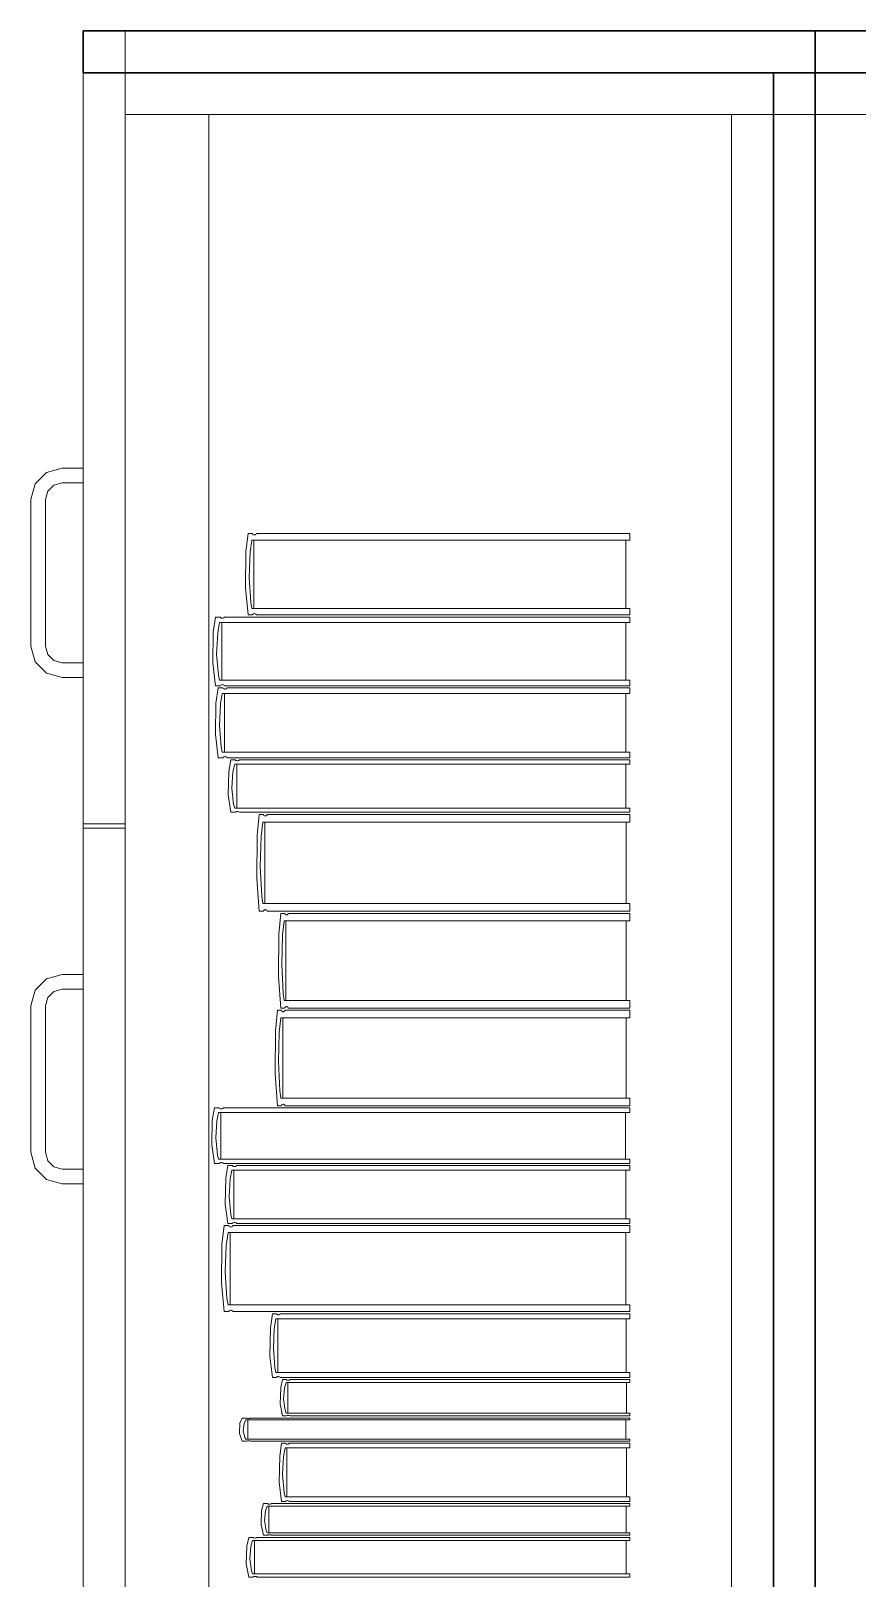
# Model space of a CAD drawing. Header units: inches. Extents: x -19 to 5698, y -728 to 92.
# Drawn here: x 299.331 to 299.726, y 10.593 to 11.332 of the extents above; entities that cross this region are included whole.
import ezdxf

# ---------------------------------------------------------------- set-up
doc = ezdxf.new("R2010")
doc.units = ezdxf.units.IN
doc.header["$MEASUREMENT"] = 0
doc.set_wipeout_variables(frame=1)
doc.linetypes.add('Wipeout_Contour', pattern=[1, 0, -1])
doc.layers.add('Interior - Mobiliario', color=7, linetype='Continuous')

msp = doc.modelspace()

# ---------------------------------------------------------------- linework, layer by layer
at = {"layer": 'Interior - Mobiliario', "color": 175, "linetype": 'Continuous', "lineweight": 13}
for p, q in [((299.68631, 11.31227), (299.37631, 11.31227)), ((299.37631, 11.31227), (299.37631, 9.85227)), ((299.68631, 9.85227), (299.68631, 11.31227)), ((299.41631, 11.29227), (299.37631, 11.29227)), ((299.37631, 11.29227), (299.37631, 9.87227)), ((299.66631, 11.29227), (299.41631, 11.29227)), ((299.41631, 9.87227), (299.41631, 11.29227)), ((299.66631, 11.29227), (299.66631, 9.87227)), ((299.33881, 11.12126), (299.34631, 11.12327)), ((299.34631, 11.12327), (299.35631, 11.12327)), ((299.35631, 11.12327), (299.35631, 11.11627)), ((299.33131, 11.10827), (299.33332, 11.11577)), ((299.33332, 11.11577), (299.33881, 11.12126)), ((299.34231, 11.1152), (299.33938, 11.11227)), ((299.34631, 11.11627), (299.34231, 11.1152)), ((299.35631, 11.11627), (299.34631, 11.11627)), ((299.33131, 11.03827), (299.33131, 11.10827)), ((299.33938, 11.11227), (299.33831, 11.10827)), ((299.33831, 11.10827), (299.33831, 11.03827)), ((299.43512, 11.092), (299.43412, 11.08347)), ((299.4371, 11.092), (299.43512, 11.092)), ((299.43611, 11.08306), (299.43694, 11.08889)), ((299.43694, 11.08889), (299.61765, 11.08889)), ((299.4372, 11.09184), (299.4371, 11.092)), ((299.43744, 11.09161), (299.4372, 11.09184)), ((299.43769, 11.09144), (299.43744, 11.09161)), ((299.43795, 11.09136), (299.43769, 11.09144)), ((299.43786, 11.08889), (299.43786, 11.05623)), ((299.43822, 11.09135), (299.43795, 11.09136)), ((299.43849, 11.09142), (299.43822, 11.09135)), ((299.43874, 11.09157), (299.43849, 11.09142)), ((299.43898, 11.09179), (299.43874, 11.09157)), ((299.43913, 11.092), (299.43898, 11.09179)), ((299.61765, 11.092), (299.43913, 11.092)), ((299.61582, 11.05623), (299.61582, 11.08889)), ((299.61765, 11.08889), (299.61765, 11.092)), ((299.43412, 11.08347), (299.43389, 11.06609)), ((299.43564, 11.0711), (299.43611, 11.08306)), ((299.4364, 11.05918), (299.43564, 11.0711)), ((299.43389, 11.06609), (299.43512, 11.05312)), ((299.43694, 11.05623), (299.4364, 11.05918)), ((299.61765, 11.05623), (299.43694, 11.05623)), ((299.61765, 11.05312), (299.61765, 11.05623)), ((299.41954, 11.05212), (299.41846, 11.04492)), ((299.42169, 11.05212), (299.41954, 11.05212)), ((299.42061, 11.04457), (299.42152, 11.04949)), ((299.42152, 11.04949), (299.61765, 11.04949)), ((299.4218, 11.052), (299.42169, 11.05212)), ((299.42205, 11.0518), (299.4218, 11.052)), ((299.42233, 11.05166), (299.42205, 11.0518)), ((299.42261, 11.05158), (299.42233, 11.05166)), ((299.42251, 11.04949), (299.42251, 11.02188)), ((299.4229, 11.05157), (299.42261, 11.05158)), ((299.42319, 11.05163), (299.4229, 11.05157)), ((299.42347, 11.05176), (299.42319, 11.05163)), ((299.42372, 11.05195), (299.42347, 11.05176)), ((299.42389, 11.05212), (299.42372, 11.05195)), ((299.61765, 11.05212), (299.42389, 11.05212)), ((299.43512, 11.05312), (299.4371, 11.05312)), ((299.4371, 11.05312), (299.43725, 11.05333)), ((299.43725, 11.05333), (299.43749, 11.05355)), ((299.43749, 11.05355), (299.43774, 11.0537)), ((299.43774, 11.0537), (299.43801, 11.05377)), ((299.43801, 11.05377), (299.43828, 11.05376)), ((299.43828, 11.05376), (299.43854, 11.05368)), ((299.43854, 11.05368), (299.43879, 11.05351)), ((299.43879, 11.05351), (299.43902, 11.05327)), ((299.43902, 11.05327), (299.43913, 11.05312)), ((299.43913, 11.05312), (299.61765, 11.05312)), ((299.61567, 11.02188), (299.61567, 11.04949)), ((299.61765, 11.04949), (299.61765, 11.05212)), ((299.41846, 11.04492), (299.41821, 11.03022)), ((299.42011, 11.03445), (299.42061, 11.04457)), ((299.33332, 11.03077), (299.33131, 11.03827)), ((299.33831, 11.03827), (299.33938, 11.03427)), ((299.33938, 11.03427), (299.34231, 11.03134)), ((299.42093, 11.02438), (299.42011, 11.03445)), ((299.33881, 11.02528), (299.33332, 11.03077)), ((299.34231, 11.03134), (299.34631, 11.03027)), ((299.34631, 11.03027), (299.35631, 11.03027)), ((299.35631, 11.03027), (299.35631, 11.02327)), ((299.41821, 11.03022), (299.41954, 11.01925)), ((299.34631, 11.02327), (299.33881, 11.02528)), ((299.35631, 11.02327), (299.34631, 11.02327)), ((299.41954, 11.01925), (299.42169, 11.01925)), ((299.42152, 11.02188), (299.42093, 11.02438)), ((299.61765, 11.02188), (299.42152, 11.02188)), ((299.42169, 11.01925), (299.42186, 11.01943)), ((299.42186, 11.01943), (299.42211, 11.01962)), ((299.42211, 11.01962), (299.42239, 11.01974)), ((299.42239, 11.01974), (299.42268, 11.0198)), ((299.42268, 11.0198), (299.42297, 11.0198)), ((299.42297, 11.0198), (299.42325, 11.01972)), ((299.42325, 11.01972), (299.42353, 11.01958)), ((299.42353, 11.01958), (299.42378, 11.01938)), ((299.42378, 11.01938), (299.42389, 11.01925)), ((299.42389, 11.01925), (299.61765, 11.01925)), ((299.61765, 11.01925), (299.61765, 11.02188)), ((299.42085, 11.01825), (299.41977, 11.01093)), ((299.42299, 11.01825), (299.42085, 11.01825)), ((299.42191, 11.01058), (299.42282, 11.01558)), ((299.42282, 11.01558), (299.61765, 11.01558)), ((299.4231, 11.01813), (299.42299, 11.01825)), ((299.42335, 11.01792), (299.4231, 11.01813)), ((299.42362, 11.01778), (299.42335, 11.01792)), ((299.4239, 11.0177), (299.42362, 11.01778)), ((299.4238, 11.01558), (299.4238, 10.98753)), ((299.42419, 11.0177), (299.4239, 11.0177)), ((299.42448, 11.01776), (299.42419, 11.0177)), ((299.42475, 11.01788), (299.42448, 11.01776)), ((299.42501, 11.01808), (299.42475, 11.01788)), ((299.42517, 11.01825), (299.42501, 11.01808)), ((299.61765, 11.01825), (299.42517, 11.01825)), ((299.61568, 10.98753), (299.61568, 11.01558)), ((299.61765, 11.01558), (299.61765, 11.01825)), ((299.41977, 11.01093), (299.41953, 10.996)), ((299.42141, 11.0003), (299.42191, 11.01058)), ((299.42223, 10.99006), (299.42141, 11.0003)), ((299.41953, 10.996), (299.42085, 10.98486)), ((299.42282, 10.98753), (299.42223, 10.99006)), ((299.42085, 10.98486), (299.42299, 10.98486)), ((299.61765, 10.98753), (299.42282, 10.98753)), ((299.42299, 10.98486), (299.42315, 10.98504)), ((299.42315, 10.98504), (299.4234, 10.98523)), ((299.4234, 10.98523), (299.42368, 10.98536)), ((299.42368, 10.98536), (299.42397, 10.98542)), ((299.42397, 10.98542), (299.42426, 10.98541)), ((299.42426, 10.98541), (299.42454, 10.98533)), ((299.42454, 10.98533), (299.42481, 10.98519)), ((299.42481, 10.98519), (299.42506, 10.98499)), ((299.42506, 10.98499), (299.42517, 10.98486)), ((299.42517, 10.98486), (299.61765, 10.98486)), ((299.42689, 10.98386), (299.42585, 10.97836)), ((299.42897, 10.98386), (299.42689, 10.98386)), ((299.42792, 10.9781), (299.4288, 10.98185)), ((299.4288, 10.98185), (299.61765, 10.98185)), ((299.42907, 10.98376), (299.42897, 10.98386)), ((299.42931, 10.98361), (299.42907, 10.98376)), ((299.42957, 10.9835), (299.42931, 10.98361)), ((299.42985, 10.98345), (299.42957, 10.9835)), ((299.42975, 10.98185), (299.42975, 10.9608)), ((299.43013, 10.98344), (299.42985, 10.98345)), ((299.43041, 10.98349), (299.43013, 10.98344)), ((299.43068, 10.98358), (299.43041, 10.98349)), ((299.43092, 10.98372), (299.43068, 10.98358)), ((299.43108, 10.98386), (299.43092, 10.98372)), ((299.61765, 10.98386), (299.43108, 10.98386)), ((299.61574, 10.9608), (299.61574, 10.98185)), ((299.61765, 10.98486), (299.61765, 10.98753)), ((299.61765, 10.98185), (299.61765, 10.98386)), ((299.42585, 10.97836), (299.42561, 10.96716)), ((299.42744, 10.97039), (299.42792, 10.9781)), ((299.42561, 10.96716), (299.42689, 10.9588)), ((299.42823, 10.96271), (299.42744, 10.97039)), ((299.4288, 10.9608), (299.42823, 10.96271)), ((299.61765, 10.9608), (299.4288, 10.9608)), ((299.61765, 10.9588), (299.61765, 10.9608)), ((299.35631, 10.95327), (299.37631, 10.95327)), ((299.42689, 10.9588), (299.42897, 10.9588)), ((299.42897, 10.9588), (299.42912, 10.95893)), ((299.42912, 10.95893), (299.42937, 10.95908)), ((299.42937, 10.95908), (299.42964, 10.95917)), ((299.42964, 10.95917), (299.42991, 10.95922)), ((299.42991, 10.95922), (299.43019, 10.95921)), ((299.43019, 10.95921), (299.43047, 10.95916)), ((299.43047, 10.95916), (299.43073, 10.95905)), ((299.43073, 10.95905), (299.43097, 10.9589)), ((299.43097, 10.9589), (299.43108, 10.9588)), ((299.43108, 10.9588), (299.61765, 10.9588)), ((299.44046, 10.9578), (299.43949, 10.94764)), ((299.44238, 10.9578), (299.44046, 10.9578)), ((299.44141, 10.94716), (299.44223, 10.9541)), ((299.44223, 10.9541), (299.61765, 10.9541)), ((299.44248, 10.95762), (299.44238, 10.9578)), ((299.4427, 10.95734), (299.44248, 10.95762)), ((299.44295, 10.95714), (299.4427, 10.95734)), ((299.4432, 10.95704), (299.44295, 10.95714)), ((299.44311, 10.9541), (299.44311, 10.9152)), ((299.44347, 10.95703), (299.4432, 10.95704)), ((299.44372, 10.95711), (299.44347, 10.95703)), ((299.44397, 10.95729), (299.44372, 10.95711)), ((299.4442, 10.95755), (299.44397, 10.95729)), ((299.44434, 10.9578), (299.4442, 10.95755)), ((299.61765, 10.9578), (299.44434, 10.9578)), ((299.61588, 10.9152), (299.61588, 10.9541)), ((299.61765, 10.9541), (299.61765, 10.9578)), ((299.35631, 10.59227), (299.35631, 10.95127)), ((299.35631, 10.95127), (299.37631, 10.95127)), ((299.37631, 10.59227), (299.37631, 10.95127)), ((299.43949, 10.94764), (299.43927, 10.92693)), ((299.44096, 10.93291), (299.44141, 10.94716)), ((299.4417, 10.91871), (299.44096, 10.93291)), ((299.43927, 10.92693), (299.44046, 10.91149)), ((299.44223, 10.9152), (299.4417, 10.91871)), ((299.61765, 10.9152), (299.44223, 10.9152)), ((299.61765, 10.91149), (299.61765, 10.9152)), ((299.44046, 10.91149), (299.44238, 10.91149)), ((299.44238, 10.91149), (299.44253, 10.91174)), ((299.44253, 10.91174), (299.44276, 10.912)), ((299.44276, 10.912), (299.443, 10.91218)), ((299.443, 10.91218), (299.44326, 10.91227)), ((299.44326, 10.91227), (299.44352, 10.91225)), ((299.44352, 10.91225), (299.44378, 10.91215)), ((299.44378, 10.91215), (299.44402, 10.91195)), ((299.44402, 10.91195), (299.44425, 10.91167)), ((299.44425, 10.91167), (299.44434, 10.91149)), ((299.44434, 10.91149), (299.61765, 10.91149)), ((299.45073, 10.91049), (299.44982, 10.90056)), ((299.45254, 10.91049), (299.45073, 10.91049)), ((299.45264, 10.91032), (299.45254, 10.91049)), ((299.45285, 10.91004), (299.45264, 10.91032)), ((299.45308, 10.90985), (299.45285, 10.91004)), ((299.45332, 10.90975), (299.45308, 10.90985)), ((299.45356, 10.90973), (299.45332, 10.90975)), ((299.45381, 10.90982), (299.45356, 10.90973)), ((299.45404, 10.90999), (299.45381, 10.90982)), ((299.45425, 10.91025), (299.45404, 10.90999)), ((299.45439, 10.91049), (299.45425, 10.91025)), ((299.61765, 10.91049), (299.45439, 10.91049)), ((299.61765, 10.90687), (299.61765, 10.91049)), ((299.44982, 10.90056), (299.44961, 10.88031)), ((299.45163, 10.90009), (299.4524, 10.90687)), ((299.4524, 10.90687), (299.61765, 10.90687)), ((299.45323, 10.90687), (299.45323, 10.86883)), ((299.61598, 10.86883), (299.61598, 10.90687)), ((299.45121, 10.88615), (299.45163, 10.90009)), ((299.4519, 10.87226), (299.45121, 10.88615)), ((299.33881, 10.87926), (299.33332, 10.87377)), ((299.34631, 10.88127), (299.33881, 10.87926)), ((299.35631, 10.88127), (299.34631, 10.88127)), ((299.35631, 10.87427), (299.35631, 10.88127)), ((299.44961, 10.88031), (299.45073, 10.86521)), ((299.33332, 10.87377), (299.33131, 10.86627)), ((299.33938, 10.87027), (299.34231, 10.8732)), ((299.34231, 10.8732), (299.34631, 10.87427)), ((299.34631, 10.87427), (299.35631, 10.87427)), ((299.4524, 10.86883), (299.4519, 10.87226)), ((299.33131, 10.86627), (299.33131, 10.79627)), ((299.33831, 10.86627), (299.33938, 10.87027)), ((299.33831, 10.79627), (299.33831, 10.86627)), ((299.44916, 10.86421), (299.44824, 10.85418)), ((299.45099, 10.86421), (299.44916, 10.86421)), ((299.45073, 10.86521), (299.45254, 10.86521)), ((299.45108, 10.86403), (299.45099, 10.86421)), ((299.4513, 10.86375), (299.45108, 10.86403)), ((299.45153, 10.86356), (299.4513, 10.86375)), ((299.45177, 10.86345), (299.45153, 10.86356)), ((299.45202, 10.86344), (299.45177, 10.86345)), ((299.45227, 10.86353), (299.45202, 10.86344)), ((299.4525, 10.8637), (299.45227, 10.86353)), ((299.61765, 10.86883), (299.4524, 10.86883)), ((299.45272, 10.86396), (299.4525, 10.8637)), ((299.45254, 10.86521), (299.45268, 10.86545)), ((299.45268, 10.86545), (299.4529, 10.86571)), ((299.45286, 10.86421), (299.45272, 10.86396)), ((299.61765, 10.86421), (299.45286, 10.86421)), ((299.4529, 10.86571), (299.45313, 10.86588)), ((299.45313, 10.86588), (299.45337, 10.86596)), ((299.45337, 10.86596), (299.45362, 10.86595)), ((299.45362, 10.86595), (299.45386, 10.86585)), ((299.45386, 10.86585), (299.45409, 10.86566)), ((299.45409, 10.86566), (299.4543, 10.86538)), ((299.4543, 10.86538), (299.45439, 10.86521)), ((299.45439, 10.86521), (299.61765, 10.86521)), ((299.61765, 10.86521), (299.61765, 10.86883)), ((299.61765, 10.86055), (299.61765, 10.86421)), ((299.45007, 10.8537), (299.45084, 10.86055)), ((299.45084, 10.86055), (299.61765, 10.86055)), ((299.45169, 10.86055), (299.45169, 10.82214)), ((299.61597, 10.82214), (299.61597, 10.86055)), ((299.44824, 10.85418), (299.44803, 10.83373)), ((299.44964, 10.83963), (299.45007, 10.8537)), ((299.44803, 10.83373), (299.44916, 10.81848)), ((299.45035, 10.82561), (299.44964, 10.83963)), ((299.45084, 10.82214), (299.45035, 10.82561)), ((299.61765, 10.82214), (299.45084, 10.82214)), ((299.45113, 10.81873), (299.45135, 10.81899)), ((299.45135, 10.81899), (299.45158, 10.81916)), ((299.45158, 10.81916), (299.45183, 10.81924)), ((299.45183, 10.81924), (299.45208, 10.81923)), ((299.45208, 10.81923), (299.45232, 10.81913)), ((299.45232, 10.81913), (299.45255, 10.81894)), ((299.45255, 10.81894), (299.45276, 10.81866)), ((299.61765, 10.81848), (299.61765, 10.82214)), ((299.41799, 10.81165), (299.41774, 10.79977)), ((299.41908, 10.81748), (299.41799, 10.81165)), ((299.42123, 10.81748), (299.41908, 10.81748)), ((299.42015, 10.81138), (299.42106, 10.81535)), ((299.42106, 10.81535), (299.61765, 10.81535)), ((299.42134, 10.81738), (299.42123, 10.81748)), ((299.4216, 10.81722), (299.42134, 10.81738)), ((299.42187, 10.8171), (299.4216, 10.81722)), ((299.42216, 10.81704), (299.42187, 10.8171)), ((299.42205, 10.81535), (299.42205, 10.79304)), ((299.42245, 10.81704), (299.42216, 10.81704)), ((299.42274, 10.81708), (299.42245, 10.81704)), ((299.42301, 10.81719), (299.42274, 10.81708)), ((299.42327, 10.81734), (299.42301, 10.81719)), ((299.42343, 10.81748), (299.42327, 10.81734)), ((299.61765, 10.81748), (299.42343, 10.81748)), ((299.44916, 10.81848), (299.45099, 10.81848)), ((299.45099, 10.81848), (299.45113, 10.81873)), ((299.45276, 10.81866), (299.45286, 10.81848)), ((299.45286, 10.81848), (299.61765, 10.81848)), ((299.61566, 10.79304), (299.61566, 10.81535)), ((299.61765, 10.81535), (299.61765, 10.81748)), ((299.41964, 10.8032), (299.42015, 10.81138)), ((299.41774, 10.79977), (299.41908, 10.79091)), ((299.42047, 10.79505), (299.41964, 10.8032)), ((299.33131, 10.79627), (299.33332, 10.78877)), ((299.33938, 10.79227), (299.33831, 10.79627)), ((299.34231, 10.78934), (299.33938, 10.79227)), ((299.34631, 10.78827), (299.34231, 10.78934)), ((299.41908, 10.79091), (299.42123, 10.79091)), ((299.42106, 10.79304), (299.42047, 10.79505)), ((299.61765, 10.79304), (299.42106, 10.79304)), ((299.42123, 10.79091), (299.4214, 10.79105)), ((299.4214, 10.79105), (299.42165, 10.7912)), ((299.42165, 10.7912), (299.42193, 10.79131)), ((299.42193, 10.79131), (299.42222, 10.79135)), ((299.42222, 10.79135), (299.42251, 10.79135)), ((299.42251, 10.79135), (299.4228, 10.79129)), ((299.4228, 10.79129), (299.42307, 10.79117)), ((299.42307, 10.79117), (299.42332, 10.79101)), ((299.42332, 10.79101), (299.42343, 10.79091)), ((299.42343, 10.79091), (299.61765, 10.79091)), ((299.42549, 10.78991), (299.42444, 10.78384)), ((299.42758, 10.78991), (299.42549, 10.78991)), ((299.42769, 10.7898), (299.42758, 10.78991)), ((299.42793, 10.78963), (299.42769, 10.7898)), ((299.4282, 10.78952), (299.42793, 10.78963)), ((299.42847, 10.78945), (299.4282, 10.78952)), ((299.42876, 10.78945), (299.42847, 10.78945)), ((299.42904, 10.7895), (299.42876, 10.78945)), ((299.4293, 10.7896), (299.42904, 10.7895)), ((299.42955, 10.78976), (299.4293, 10.7896)), ((299.42971, 10.78991), (299.42955, 10.78976)), ((299.61765, 10.78991), (299.42971, 10.78991)), ((299.61765, 10.79091), (299.61765, 10.79304)), ((299.61765, 10.7877), (299.61765, 10.78991)), ((299.33332, 10.78877), (299.33881, 10.78328)), ((299.33881, 10.78328), (299.34631, 10.78127)), ((299.35631, 10.78827), (299.34631, 10.78827)), ((299.35631, 10.78127), (299.35631, 10.78827)), ((299.42444, 10.78384), (299.4242, 10.77147)), ((299.42604, 10.77504), (299.42653, 10.78355)), ((299.42653, 10.78355), (299.42741, 10.7877)), ((299.42741, 10.7877), (299.61765, 10.7877)), ((299.42838, 10.7877), (299.42838, 10.76445)), ((299.61573, 10.76445), (299.61573, 10.7877)), ((299.34631, 10.78127), (299.35631, 10.78127)), ((299.42684, 10.76655), (299.42604, 10.77504)), ((299.4242, 10.77147), (299.42549, 10.76224)), ((299.42365, 10.76124), (299.42259, 10.75222)), ((299.42576, 10.76124), (299.42365, 10.76124)), ((299.42549, 10.76224), (299.42758, 10.76224)), ((299.42587, 10.76108), (299.42576, 10.76124)), ((299.42611, 10.76083), (299.42587, 10.76108)), ((299.42638, 10.76066), (299.42611, 10.76083)), ((299.42666, 10.76056), (299.42638, 10.76066)), ((299.42695, 10.76055), (299.42666, 10.76056)), ((299.42741, 10.76445), (299.42684, 10.76655)), ((299.42723, 10.76063), (299.42695, 10.76055)), ((299.4275, 10.76078), (299.42723, 10.76063)), ((299.61765, 10.76445), (299.42741, 10.76445)), ((299.42775, 10.76102), (299.4275, 10.76078)), ((299.42758, 10.76224), (299.42774, 10.76239)), ((299.42774, 10.76239), (299.42799, 10.76255)), ((299.42791, 10.76124), (299.42775, 10.76102)), ((299.61765, 10.76124), (299.42791, 10.76124)), ((299.42799, 10.76255), (299.42826, 10.76265)), ((299.42826, 10.76265), (299.42854, 10.7627)), ((299.42854, 10.7627), (299.42882, 10.7627)), ((299.42882, 10.7627), (299.4291, 10.76263)), ((299.4291, 10.76263), (299.42936, 10.76252)), ((299.42936, 10.76252), (299.4296, 10.76235)), ((299.4296, 10.76235), (299.42971, 10.76224)), ((299.42971, 10.76224), (299.61765, 10.76224)), ((299.61765, 10.76224), (299.61765, 10.76445)), ((299.61765, 10.75795), (299.61765, 10.76124)), ((299.4247, 10.75179), (299.42559, 10.75795)), ((299.42559, 10.75795), (299.61765, 10.75795)), ((299.42656, 10.75795), (299.42656, 10.7234)), ((299.61571, 10.7234), (299.61571, 10.75795)), ((299.42259, 10.75222), (299.42235, 10.73382)), ((299.42421, 10.73913), (299.4247, 10.75179)), ((299.42502, 10.72652), (299.42421, 10.73913)), ((299.42235, 10.73382), (299.42365, 10.72011)), ((299.42559, 10.7234), (299.42502, 10.72652)), ((299.61765, 10.7234), (299.42559, 10.7234)), ((299.61765, 10.72011), (299.61765, 10.7234)), ((299.42365, 10.72011), (299.42576, 10.72011)), ((299.42576, 10.72011), (299.42592, 10.72033)), ((299.42592, 10.72033), (299.42617, 10.72056)), ((299.42617, 10.72056), (299.42644, 10.72072)), ((299.42644, 10.72072), (299.42672, 10.72079)), ((299.42672, 10.72079), (299.42701, 10.72078)), ((299.42701, 10.72078), (299.42729, 10.72069)), ((299.42729, 10.72069), (299.42756, 10.72052)), ((299.42756, 10.72052), (299.4278, 10.72027)), ((299.4278, 10.72027), (299.42791, 10.72011)), ((299.42791, 10.72011), (299.61765, 10.72011)), ((299.44676, 10.71911), (299.44582, 10.71241)), ((299.44862, 10.71911), (299.44676, 10.71911)), ((299.44768, 10.7121), (299.44847, 10.71666)), ((299.44847, 10.71666), (299.61765, 10.71666)), ((299.44871, 10.71899), (299.44862, 10.71911)), ((299.44893, 10.7188), (299.44871, 10.71899)), ((299.44916, 10.71867), (299.44893, 10.7188)), ((299.44941, 10.7186), (299.44916, 10.71867)), ((299.44932, 10.71666), (299.44932, 10.69104)), ((299.44966, 10.7186), (299.44941, 10.7186)), ((299.44991, 10.71865), (299.44966, 10.7186)), ((299.45015, 10.71877), (299.44991, 10.71865)), ((299.45037, 10.71894), (299.45015, 10.71877)), ((299.45051, 10.71911), (299.45037, 10.71894)), ((299.61765, 10.71911), (299.45051, 10.71911)), ((299.61594, 10.69104), (299.61594, 10.71666)), ((299.61765, 10.71666), (299.61765, 10.71911)), ((299.44582, 10.71241), (299.44561, 10.69877)), ((299.44725, 10.70271), (299.44768, 10.7121)), ((299.44796, 10.69335), (299.44725, 10.70271)), ((299.44561, 10.69877), (299.44676, 10.6886)), ((299.44847, 10.69104), (299.44796, 10.69335)), ((299.44676, 10.6886), (299.44862, 10.6886)), ((299.61765, 10.69104), (299.44847, 10.69104)), ((299.44862, 10.6886), (299.44876, 10.68876)), ((299.44876, 10.68876), (299.44898, 10.68894)), ((299.44898, 10.68894), (299.44922, 10.68905)), ((299.44922, 10.68905), (299.44946, 10.68911)), ((299.44946, 10.68911), (299.44972, 10.6891)), ((299.44972, 10.6891), (299.44996, 10.68903)), ((299.44996, 10.68903), (299.4502, 10.6889)), ((299.4502, 10.6889), (299.45041, 10.68872)), ((299.45041, 10.68872), (299.45051, 10.6886)), ((299.45051, 10.6886), (299.61765, 10.6886)), ((299.45163, 10.6876), (299.45072, 10.68379)), ((299.45344, 10.6876), (299.45163, 10.6876)), ((299.45253, 10.68361), (299.45329, 10.68621)), ((299.45329, 10.68621), (299.61765, 10.68621)), ((299.45353, 10.68753), (299.45344, 10.6876)), ((299.45374, 10.68742), (299.45353, 10.68753)), ((299.45397, 10.68735), (299.45374, 10.68742)), ((299.45421, 10.68731), (299.45397, 10.68735)), ((299.45412, 10.68621), (299.45412, 10.67163)), ((299.45445, 10.68731), (299.45421, 10.68731)), ((299.45469, 10.68734), (299.45445, 10.68731)), ((299.45492, 10.6874), (299.45469, 10.68734)), ((299.45514, 10.6875), (299.45492, 10.6874)), ((299.45528, 10.6876), (299.45514, 10.6875)), ((299.61765, 10.6876), (299.45528, 10.6876)), ((299.61599, 10.67163), (299.61599, 10.68621)), ((299.61765, 10.6886), (299.61765, 10.69104)), ((299.61765, 10.68621), (299.61765, 10.6876)), ((299.45072, 10.68379), (299.45052, 10.67603)), ((299.45211, 10.67826), (299.45253, 10.68361)), ((299.45052, 10.67603), (299.45163, 10.67024)), ((299.4528, 10.67294), (299.45211, 10.67826)), ((299.45329, 10.67163), (299.4528, 10.67294)), ((299.61765, 10.67163), (299.45329, 10.67163)), ((299.61765, 10.67024), (299.61765, 10.67163)), ((299.43123, 10.66682), (299.431, 10.6619)), ((299.43225, 10.66924), (299.43123, 10.66682)), ((299.43426, 10.66924), (299.43225, 10.66924)), ((299.43278, 10.66332), (299.43325, 10.66671)), ((299.43325, 10.66671), (299.4341, 10.66836)), ((299.4341, 10.66836), (299.61765, 10.66836)), ((299.43437, 10.66919), (299.43426, 10.66924)), ((299.4346, 10.66913), (299.43437, 10.66919)), ((299.43486, 10.66908), (299.4346, 10.66913)), ((299.43512, 10.66905), (299.43486, 10.66908)), ((299.43503, 10.66836), (299.43503, 10.6591)), ((299.4354, 10.66905), (299.43512, 10.66905)), ((299.43567, 10.66907), (299.4354, 10.66905)), ((299.43593, 10.66911), (299.43567, 10.66907)), ((299.43617, 10.66918), (299.43593, 10.66911)), ((299.43632, 10.66924), (299.43617, 10.66918)), ((299.61765, 10.66924), (299.43632, 10.66924)), ((299.45163, 10.67024), (299.45344, 10.67024)), ((299.45344, 10.67024), (299.45357, 10.67033)), ((299.45357, 10.67033), (299.45379, 10.67043)), ((299.45379, 10.67043), (299.45402, 10.67049)), ((299.45402, 10.67049), (299.45426, 10.67053)), ((299.45426, 10.67053), (299.45451, 10.67052)), ((299.45451, 10.67052), (299.45475, 10.67048)), ((299.45475, 10.67048), (299.45497, 10.67041)), ((299.45497, 10.67041), (299.45518, 10.6703)), ((299.45518, 10.6703), (299.45528, 10.67024)), ((299.45528, 10.67024), (299.61765, 10.67024)), ((299.6158, 10.6591), (299.6158, 10.66836)), ((299.61765, 10.66836), (299.61765, 10.66924)), ((299.431, 10.6619), (299.43225, 10.65822)), ((299.43225, 10.65822), (299.43426, 10.65822)), ((299.43355, 10.65994), (299.43278, 10.66332)), ((299.4341, 10.6591), (299.43355, 10.65994)), ((299.61765, 10.6591), (299.4341, 10.6591)), ((299.43426, 10.65822), (299.43442, 10.65828)), ((299.43442, 10.65828), (299.43466, 10.65834)), ((299.43466, 10.65834), (299.43491, 10.65839)), ((299.43491, 10.65839), (299.43518, 10.65841)), ((299.43518, 10.65841), (299.43546, 10.6584)), ((299.43546, 10.6584), (299.43573, 10.65838)), ((299.43573, 10.65838), (299.43598, 10.65833)), ((299.43598, 10.65833), (299.43621, 10.65827)), ((299.43621, 10.65827), (299.43632, 10.65822)), ((299.43632, 10.65822), (299.61765, 10.65822)), ((299.45117, 10.65722), (299.45026, 10.65111)), ((299.45298, 10.65722), (299.45117, 10.65722)), ((299.45307, 10.65711), (299.45298, 10.65722)), ((299.45328, 10.65695), (299.45307, 10.65711)), ((299.45351, 10.65683), (299.45328, 10.65695)), ((299.45375, 10.65676), (299.45351, 10.65683)), ((299.454, 10.65676), (299.45375, 10.65676)), ((299.45424, 10.65681), (299.454, 10.65676)), ((299.45447, 10.65691), (299.45424, 10.65681)), ((299.45469, 10.65707), (299.45447, 10.65691)), ((299.45482, 10.65722), (299.45469, 10.65707)), ((299.61765, 10.65722), (299.45482, 10.65722)), ((299.61765, 10.65822), (299.61765, 10.6591)), ((299.61765, 10.65499), (299.61765, 10.65722)), ((299.45026, 10.65111), (299.45005, 10.63864)), ((299.45165, 10.64224), (299.45207, 10.65082)), ((299.45207, 10.65082), (299.45283, 10.65499)), ((299.45283, 10.65499), (299.61765, 10.65499)), ((299.45367, 10.65499), (299.45367, 10.63157)), ((299.61599, 10.63157), (299.61599, 10.65499)), ((299.45234, 10.63369), (299.45165, 10.64224)), ((299.45005, 10.63864), (299.45117, 10.62934)), ((299.44249, 10.62834), (299.44153, 10.62503)), ((299.44439, 10.62834), (299.44249, 10.62834)), ((299.44343, 10.62487), (299.44424, 10.62713)), ((299.44424, 10.62713), (299.61765, 10.62713)), ((299.44449, 10.62828), (299.44439, 10.62834)), ((299.44471, 10.62819), (299.44449, 10.62828)), ((299.44495, 10.62813), (299.44471, 10.62819)), ((299.4452, 10.62809), (299.44495, 10.62813)), ((299.44511, 10.62713), (299.44511, 10.61443)), ((299.44546, 10.62809), (299.4452, 10.62809)), ((299.44572, 10.62812), (299.44546, 10.62809)), ((299.44596, 10.62818), (299.44572, 10.62812)), ((299.44619, 10.62826), (299.44596, 10.62818)), ((299.44633, 10.62834), (299.44619, 10.62826)), ((299.61765, 10.62834), (299.44633, 10.62834)), ((299.45117, 10.62934), (299.45298, 10.62934)), ((299.45283, 10.63157), (299.45234, 10.63369)), ((299.61765, 10.63157), (299.45283, 10.63157)), ((299.45298, 10.62934), (299.45312, 10.62949)), ((299.45312, 10.62949), (299.45333, 10.62965)), ((299.45333, 10.62965), (299.45356, 10.62976)), ((299.45356, 10.62976), (299.45381, 10.62981)), ((299.45381, 10.62981), (299.45405, 10.6298)), ((299.45405, 10.6298), (299.45429, 10.62974)), ((299.45429, 10.62974), (299.45452, 10.62962)), ((299.45452, 10.62962), (299.45473, 10.62945)), ((299.45473, 10.62945), (299.45482, 10.62934)), ((299.45482, 10.62934), (299.61765, 10.62934)), ((299.6159, 10.61443), (299.6159, 10.62713)), ((299.61765, 10.62934), (299.61765, 10.63157)), ((299.61765, 10.62713), (299.61765, 10.62834)), ((299.44153, 10.62503), (299.44131, 10.61826)), ((299.44299, 10.62021), (299.44343, 10.62487)), ((299.44372, 10.61557), (299.44299, 10.62021)), ((299.43547, 10.61222), (299.43447, 10.60806)), ((299.43745, 10.61222), (299.43547, 10.61222)), ((299.43755, 10.61214), (299.43745, 10.61222)), ((299.43778, 10.61203), (299.43755, 10.61214)), ((299.43803, 10.61195), (299.43778, 10.61203)), ((299.43829, 10.6119), (299.43803, 10.61195)), ((299.43856, 10.6119), (299.43829, 10.6119)), ((299.43883, 10.61193), (299.43856, 10.6119)), ((299.43908, 10.61201), (299.43883, 10.61193)), ((299.43932, 10.61211), (299.43908, 10.61201)), ((299.43947, 10.61222), (299.43932, 10.61211)), ((299.61765, 10.61222), (299.43947, 10.61222)), ((299.44131, 10.61826), (299.44249, 10.61322)), ((299.44249, 10.61322), (299.44439, 10.61322)), ((299.44424, 10.61443), (299.44372, 10.61557)), ((299.61765, 10.61443), (299.44424, 10.61443)), ((299.44439, 10.61322), (299.44453, 10.6133)), ((299.44453, 10.6133), (299.44476, 10.61338)), ((299.44476, 10.61338), (299.445, 10.61344)), ((299.445, 10.61344), (299.44526, 10.61347)), ((299.44526, 10.61347), (299.44552, 10.61346)), ((299.44552, 10.61346), (299.44577, 10.61343)), ((299.44577, 10.61343), (299.44601, 10.61337)), ((299.44601, 10.61337), (299.44623, 10.61327)), ((299.44623, 10.61327), (299.44633, 10.61322)), ((299.44633, 10.61322), (299.61765, 10.61322)), ((299.61765, 10.61322), (299.61765, 10.61443)), ((299.61765, 10.6107), (299.61765, 10.61222)), ((299.43447, 10.60806), (299.43424, 10.59959)), ((299.43599, 10.60203), (299.43645, 10.60786)), ((299.43645, 10.60786), (299.43729, 10.6107)), ((299.43729, 10.6107), (299.61765, 10.6107)), ((299.4382, 10.6107), (299.4382, 10.59479)), ((299.61583, 10.59479), (299.61583, 10.6107)), ((299.43424, 10.59959), (299.43547, 10.59327)), ((299.43675, 10.59622), (299.43599, 10.60203)), ((299.43547, 10.59327), (299.43745, 10.59327)), ((299.43729, 10.59479), (299.43675, 10.59622)), ((299.61765, 10.59479), (299.43729, 10.59479)), ((299.43745, 10.59327), (299.4376, 10.59337)), ((299.4376, 10.59337), (299.43783, 10.59348)), ((299.43783, 10.59348), (299.43809, 10.59355)), ((299.43809, 10.59355), (299.43835, 10.59359)), ((299.43835, 10.59359), (299.43862, 10.59358)), ((299.43862, 10.59358), (299.43888, 10.59354)), ((299.43888, 10.59354), (299.43914, 10.59346)), ((299.43914, 10.59346), (299.43936, 10.59334)), ((299.43936, 10.59334), (299.43947, 10.59327)), ((299.43947, 10.59327), (299.61765, 10.59327)), ((299.61765, 10.59327), (299.61765, 10.59479))]:
    msp.add_line(p, q, dxfattribs=at)

# ---------------------------------------------------------------- next in the draw order: wipeouts: each hides what was drawn before it
at = {"color": 254, "linetype": 'Wipeout_Contour', "lineweight": 0, "ltscale": 9737.585918}
msp.add_wipeout([(299.68631, 11.31227), (299.68631, 9.85227), (299.70631, 9.85227), (299.70631, 11.31227)], dxfattribs=at).dxf.layer = 'Interior - Mobiliario'

# ---------------------------------------------------------------- next in the draw order: linework, layer by layer
at = {"layer": 'Interior - Mobiliario', "color": 175, "linetype": 'Continuous', "lineweight": 30}
for p, q in [((299.68631, 11.31227), (299.70631, 11.31227)), ((299.68631, 9.85227), (299.68631, 11.31227)), ((299.70631, 9.85227), (299.70631, 11.31227))]:
    msp.add_line(p, q, dxfattribs=at)
at = {"layer": 'Interior - Mobiliario', "color": 175, "linetype": 'Continuous', "lineweight": 13}
for p, q in [((299.70631, 11.31227), (299.68631, 11.31227)), ((299.68631, 11.31227), (299.68631, 9.85227)), ((299.70631, 9.85227), (299.70631, 11.31227)), ((299.70631, 11.29227), (299.66631, 11.29227)), ((299.70631, 9.87227), (299.70631, 11.29227))]:
    msp.add_line(p, q, dxfattribs=at)

# ---------------------------------------------------------------- next in the draw order: wipeouts: each hides what was drawn before it
at = {"color": 254, "linetype": 'Wipeout_Contour', "lineweight": 0, "ltscale": 9736.938806}
msp.add_wipeout([(299.35631, 11.33227), (299.35631, 11.31227), (299.70631, 11.31227), (299.70631, 11.33227)], dxfattribs=at).dxf.layer = 'Interior - Mobiliario'

# ---------------------------------------------------------------- next in the draw order: linework, layer by layer
at = {"layer": 'Interior - Mobiliario', "color": 175, "linetype": 'Continuous', "lineweight": 30}
for p, q in [((299.35631, 11.33227), (299.70631, 11.33227)), ((299.35631, 11.31227), (299.35631, 11.33227)), ((299.70631, 11.31227), (299.70631, 11.33227)), ((299.35631, 11.31227), (299.70631, 11.31227))]:
    msp.add_line(p, q, dxfattribs=at)
at = {"layer": 'Interior - Mobiliario', "color": 175, "linetype": 'Continuous', "lineweight": 13}
for p, q in [((299.70631, 11.33227), (299.35631, 11.33227)), ((299.35631, 11.33227), (299.35631, 11.31227)), ((299.35631, 11.33227), (299.70631, 11.33227)), ((299.35631, 9.83227), (299.35631, 11.33227)), ((299.70631, 11.33227), (299.37631, 11.33227)), ((299.37631, 11.33227), (299.37631, 11.29227)), ((299.70631, 11.31227), (299.70631, 11.33227)), ((299.70631, 11.29227), (299.70631, 11.33227)), ((299.70631, 11.33227), (299.70631, 9.83227)), ((299.35631, 11.31227), (299.70631, 11.31227)), ((299.70631, 11.31227), (299.35631, 11.31227)), ((299.35631, 11.31227), (299.35631, 9.85227)), ((299.68631, 11.31227), (299.35631, 11.31227)), ((299.35631, 11.31227), (299.35631, 9.85227)), ((299.35631, 11.31227), (299.35631, 10.95327)), ((299.35631, 11.31227), (299.37631, 11.31227)), ((299.68631, 11.31227), (299.37631, 11.31227)), ((299.37631, 11.31227), (299.37631, 9.85227)), ((299.68631, 11.31227), (299.37631, 11.31227)), ((299.37631, 11.31227), (299.37631, 9.85227)), ((299.37631, 11.31227), (299.37631, 10.95327)), ((299.68631, 9.85227), (299.68631, 11.31227)), ((299.68631, 9.85227), (299.68631, 11.31227)), ((299.68631, 9.85227), (299.68631, 11.31227)), ((299.70631, 9.85227), (299.70631, 11.31227))]:
    msp.add_line(p, q, dxfattribs=at)

# ---------------------------------------------------------------- next in the draw order: wipeouts: each hides what was drawn before it
at = {"color": 254, "linetype": 'Wipeout_Contour', "lineweight": 0, "ltscale": 9737.665917}
msp.add_wipeout([(299.72631, 11.31227), (299.70631, 11.31227), (299.70631, 9.85227), (299.72631, 9.85227)], dxfattribs=at).dxf.layer = 'Interior - Mobiliario'

# ---------------------------------------------------------------- next in the draw order: linework, layer by layer
at = {"layer": 'Interior - Mobiliario', "color": 175, "linetype": 'Continuous', "lineweight": 30}
for p in [(299.70631, 9.85227), (299.72631, 11.31227)]:
    msp.add_line(p, (299.70631, 11.31227), dxfattribs=at)
at = {"layer": 'Interior - Mobiliario', "color": 175, "linetype": 'Continuous', "lineweight": 13}
for p, q in [((299.70631, 11.31227), (299.72631, 11.31227)), ((299.70631, 9.85227), (299.70631, 11.31227)), ((299.70631, 11.29227), (299.74631, 11.29227)), ((299.70631, 9.87227), (299.70631, 11.29227))]:
    msp.add_line(p, q, dxfattribs=at)

# ---------------------------------------------------------------- next in the draw order: wipeouts: each hides what was drawn before it
at = {"color": 254, "linetype": 'Wipeout_Contour', "lineweight": 0, "ltscale": 9738.338791}
msp.add_wipeout([(300.05631, 11.33227), (299.70631, 11.33227), (299.70631, 11.31227), (300.05631, 11.31227)], dxfattribs=at).dxf.layer = 'Interior - Mobiliario'

# ---------------------------------------------------------------- next in the draw order: linework, layer by layer
at = {"layer": 'Interior - Mobiliario', "color": 175, "linetype": 'Continuous', "lineweight": 30}
for p, q in [((299.70631, 11.31227), (299.70631, 11.33227)), ((300.05631, 11.33227), (299.70631, 11.33227)), ((300.05631, 11.31227), (299.70631, 11.31227))]:
    msp.add_line(p, q, dxfattribs=at)
at = {"layer": 'Interior - Mobiliario', "color": 175, "linetype": 'Continuous', "lineweight": 13}
for p, q in [((299.70631, 11.33227), (300.05631, 11.33227)), ((299.70631, 11.31227), (299.70631, 11.33227)), ((299.70631, 11.33227), (300.03631, 11.33227)), ((299.70631, 11.29227), (299.70631, 11.33227)), ((300.05631, 11.33227), (299.70631, 11.33227)), ((299.70631, 11.33227), (299.70631, 9.83227)), ((300.05631, 11.31227), (299.70631, 11.31227)), ((299.70631, 11.31227), (300.05631, 11.31227)), ((299.70631, 9.85227), (299.70631, 11.31227))]:
    msp.add_line(p, q, dxfattribs=at)

doc.saveas('drawing.dxf')
